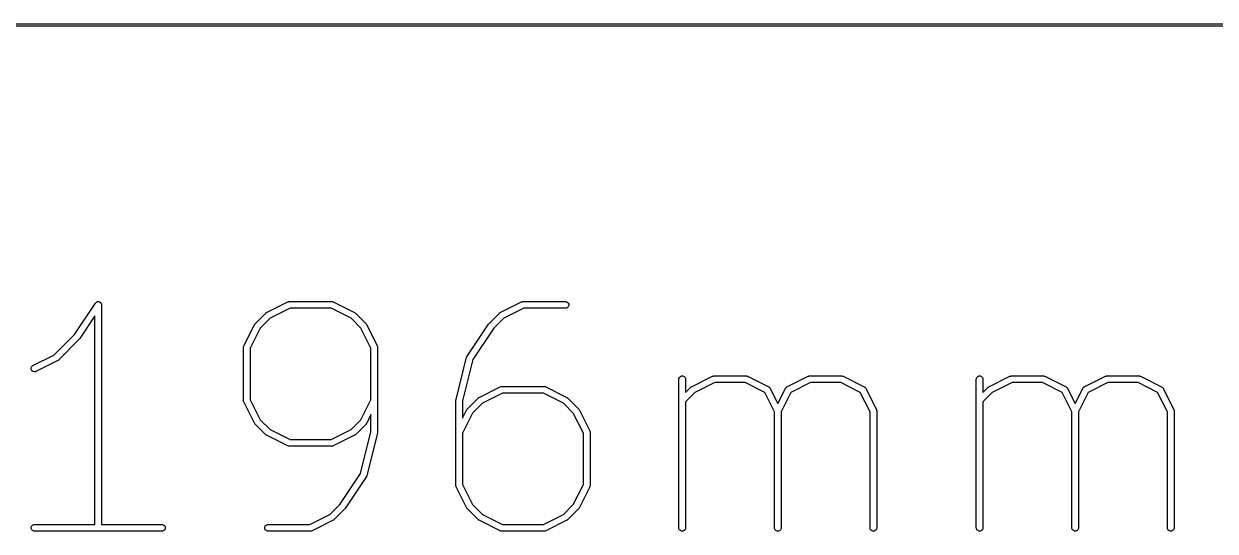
# Model space of a CAD drawing. Extents: x 20 to 216, y -192 to -20.
# Drawn here: x 61.06 to 87.77, y -176.36 to -164.97 of the extents above; entities that cross this region are included whole.
import ezdxf

# ---------------------------------------------------------------- set-up
doc = ezdxf.new("R2010")
doc.units = 0
doc.layers.add('BLACK', color=7, linetype='CONTINUOUS')

msp = doc.modelspace()

# ---------------------------------------------------------------- linework, layer by layer
at = {"layer": 'BLACK', "linetype": 'CONTINUOUS'}
for p, q in [((216, -165.025), (20, -165.025)), ((20.025, -164.975), (215.975, -164.975)), ((62.692378, -171.215682), (62.698484, -171.211594)), ((62.698484, -171.211594), (62.705764, -171.210137)), ((62.705764, -171.210137), (62.712625, -171.207296)), ((62.712625, -171.207296), (62.719973, -171.207296)), ((62.719973, -171.207296), (62.727178, -171.205855)), ((62.727178, -171.205855), (62.734462, -171.207296)), ((62.734462, -171.207296), (62.741889, -171.207296)), ((62.741889, -171.207296), (62.748677, -171.210108)), ((62.748677, -171.210108), (62.755886, -171.211534)), ((62.755886, -171.211534), (62.762064, -171.215653)), ((66.50324, -171.451868), (66.97943, -171.213773)), ((66.97943, -171.213773), (66.993162, -171.208518)), ((66.993162, -171.208518), (66.995849, -171.208327)), ((66.995849, -171.208327), (66.998339, -171.207296)), ((66.998339, -171.207296), (67.012971, -171.205855)), ((67.012971, -171.205855), (67.965352, -171.205855)), ((67.965352, -171.205855), (67.979984, -171.207296)), ((67.979984, -171.207296), (67.982473, -171.208327)), ((67.982473, -171.208327), (67.985161, -171.208518)), ((67.985161, -171.208518), (67.998893, -171.213773)), ((67.998893, -171.213773), (68.475084, -171.451868)), ((71.741335, -171.451868), (72.217526, -171.213773)), ((72.217526, -171.213773), (72.231257, -171.208518)), ((72.231257, -171.208518), (72.233946, -171.208326)), ((72.233946, -171.208326), (72.236435, -171.207296)), ((72.236435, -171.207296), (72.251067, -171.205855)), ((72.251067, -171.205855), (73.203448, -171.205855)), ((73.203448, -171.205855), (73.21808, -171.207296)), ((73.21808, -171.207296), (73.245116, -171.218495)), ((62.19278, -171.947359), (62.664853, -171.239253)), ((62.664853, -171.239253), (62.664886, -171.239211)), ((62.664886, -171.239211), (62.664897, -171.239187)), ((62.664897, -171.239187), (62.664952, -171.239131)), ((62.664952, -171.239131), (62.674168, -171.227877)), ((62.674168, -171.227877), (62.68034, -171.223743)), ((62.68034, -171.223743), (62.685589, -171.218495)), ((62.685589, -171.218495), (62.692378, -171.215682)), ((62.762064, -171.215653), (62.768925, -171.218495)), ((62.768925, -171.218495), (62.77412, -171.22369)), ((62.77412, -171.22369), (62.780235, -171.227767)), ((62.780235, -171.227767), (62.784366, -171.233936)), ((62.784366, -171.233936), (62.789617, -171.239187)), ((62.789617, -171.239187), (62.792429, -171.245976)), ((62.792429, -171.245976), (62.796518, -171.252082)), ((62.796518, -171.252082), (62.797974, -171.259362)), ((62.797974, -171.259362), (62.800816, -171.266223)), ((62.800816, -171.266223), (62.802241, -171.280701)), ((62.802241, -171.280701), (62.802257, -171.280777)), ((62.802257, -171.280777), (62.802251, -171.280802)), ((62.802251, -171.280802), (62.802257, -171.280855)), ((62.802257, -171.280855), (62.802257, -176.205855)), ((66.245653, -171.704012), (66.483748, -171.465917)), ((66.483748, -171.465917), (66.489497, -171.461198)), ((66.489497, -171.461198), (66.490797, -171.4597)), ((66.490797, -171.4597), (66.493056, -171.458278)), ((66.493056, -171.458278), (66.495113, -171.45659)), ((66.495113, -171.45659), (66.49694, -171.455832)), ((66.49694, -171.455832), (66.50324, -171.451868)), ((67.030676, -171.355855), (66.581208, -171.580589)), ((67.947647, -171.355855), (67.030676, -171.355855)), ((68.397116, -171.580589), (67.947647, -171.355855)), ((68.475084, -171.451868), (68.481381, -171.455832)), ((68.481381, -171.455832), (68.483211, -171.45659)), ((68.483211, -171.45659), (68.48527, -171.45828)), ((68.48527, -171.45828), (68.487526, -171.4597)), ((68.487526, -171.4597), (68.488823, -171.461196)), ((68.488823, -171.461196), (68.494576, -171.465917)), ((68.494576, -171.465917), (68.732671, -171.704012)), ((71.483748, -171.704012), (71.721843, -171.465917)), ((71.721843, -171.465917), (71.727592, -171.461198)), ((71.727592, -171.461198), (71.728892, -171.4597)), ((71.728892, -171.4597), (71.731151, -171.458278)), ((71.731151, -171.458278), (71.733208, -171.45659)), ((71.733208, -171.45659), (71.735035, -171.455832)), ((71.735035, -171.455832), (71.741335, -171.451868)), ((72.268772, -171.355855), (71.819302, -171.580589)), ((73.203448, -171.355855), (72.268772, -171.355855)), ((73.21808, -171.354414), (73.203448, -171.355855)), ((73.245116, -171.343215), (73.21808, -171.354414)), ((73.245116, -171.218495), (73.265808, -171.239187)), ((73.265808, -171.322523), (73.245116, -171.343215)), ((73.265808, -171.239187), (73.277007, -171.266223)), ((73.277007, -171.295487), (73.265808, -171.322523)), ((73.277007, -171.266223), (73.277007, -171.295487)), ((62.652257, -171.528563), (62.31347, -172.036743)), ((62.652257, -176.205855), (62.652257, -171.528563)), ((65.993508, -172.199695), (66.231604, -171.723504)), ((66.231604, -171.723504), (66.235567, -171.717207)), ((66.235567, -171.717207), (66.236326, -171.715377)), ((66.236326, -171.715377), (66.238017, -171.713315)), ((66.238017, -171.713315), (66.239437, -171.711061)), ((66.239437, -171.711061), (66.240932, -171.709764)), ((66.240932, -171.709764), (66.245653, -171.704012)), ((66.581208, -171.580589), (66.360324, -171.801472)), ((68.617998, -171.801471), (68.397116, -171.580589)), ((68.732671, -171.704012), (68.737389, -171.709761)), ((68.737389, -171.709761), (68.738888, -171.711061)), ((68.738888, -171.711061), (68.740309, -171.71332)), ((68.740309, -171.71332), (68.741998, -171.715377)), ((68.741998, -171.715377), (68.742755, -171.717204)), ((68.742755, -171.717204), (68.74672, -171.723504)), ((68.74672, -171.723504), (68.984815, -172.199695)), ((70.998187, -172.429729), (71.474377, -171.715442)), ((71.474377, -171.715442), (71.474411, -171.715399)), ((71.474411, -171.715399), (71.474421, -171.715377)), ((71.474421, -171.715377), (71.478909, -171.709908)), ((71.478909, -171.709908), (71.483693, -171.704067)), ((71.483693, -171.704067), (71.483714, -171.704052)), ((71.483714, -171.704052), (71.483748, -171.704012)), ((71.819302, -171.580589), (71.595065, -171.804826)), ((61.730448, -172.409691), (62.19278, -171.947359)), ((66.360324, -171.801472), (66.13559, -172.250941)), ((68.842733, -172.25094), (68.617998, -171.801471)), ((71.595065, -171.804826), (71.130201, -172.502123)), ((62.304099, -172.048173), (61.827909, -172.524364)), ((62.304132, -172.048132), (62.304099, -172.048173)), ((62.304154, -172.048118), (62.304132, -172.048132)), ((62.308937, -172.042276), (62.304154, -172.048118)), ((62.313426, -172.036808), (62.308937, -172.042276)), ((62.313435, -172.036785), (62.313426, -172.036808)), ((62.31347, -172.036743), (62.313435, -172.036785)), ((65.98559, -172.233236), (65.987031, -172.218604)), ((65.98559, -173.423712), (65.98559, -172.233236)), ((65.987031, -172.218604), (65.988062, -172.216114)), ((65.988062, -172.216114), (65.988253, -172.213427)), ((65.988253, -172.213427), (65.993508, -172.199695)), ((66.13559, -172.250941), (66.13559, -173.406006)), ((68.842733, -173.406007), (68.842733, -172.25094)), ((68.984815, -172.199695), (68.99007, -172.213426)), ((68.99007, -172.213426), (68.990261, -172.216115)), ((68.990261, -172.216115), (68.991292, -172.218604)), ((68.991292, -172.218604), (68.992733, -172.233236)), ((68.992733, -172.233236), (68.992733, -174.137998)), ((61.265144, -172.642344), (61.730448, -172.409691)), ((61.808417, -172.538413), (61.332226, -172.776508)), ((61.814714, -172.534448), (61.808417, -172.538413)), ((61.816544, -172.533691), (61.814714, -172.534448)), ((61.818603, -172.532), (61.816544, -172.533691)), ((61.820859, -172.530581), (61.818603, -172.532)), ((61.822156, -172.529084), (61.820859, -172.530581)), ((61.827909, -172.524364), (61.822156, -172.529084)), ((70.749734, -173.405522), (70.98783, -172.453141)), ((71.130201, -172.502123), (70.897495, -173.432946)), ((70.98783, -172.453141), (70.99091, -172.444518)), ((70.99091, -172.444518), (70.99127, -172.442702)), ((70.99127, -172.442702), (70.992148, -172.441054)), ((70.992148, -172.441054), (70.992777, -172.439295)), ((70.992777, -172.439295), (70.99388, -172.437805)), ((70.99388, -172.437805), (70.998187, -172.429729)), ((61.224274, -172.700045), (61.233528, -172.672284)), ((61.226348, -172.729235), (61.224274, -172.700045)), ((61.239435, -172.75541), (61.226348, -172.729235)), ((61.233528, -172.672284), (61.252701, -172.650176)), ((61.261543, -172.774583), (61.239435, -172.75541)), ((61.252701, -172.650176), (61.265144, -172.642344)), ((61.289304, -172.783837), (61.261543, -172.774583)), ((61.318494, -172.781763), (61.289304, -172.783837)), ((61.332226, -172.776508), (61.318494, -172.781763)), ((75.747496, -172.947521), (75.748937, -172.932889)), ((75.747496, -176.280855), (75.747496, -172.947521)), ((75.748937, -172.932889), (75.760136, -172.905853)), ((75.760136, -172.905853), (75.780828, -172.885161)), ((75.780828, -172.885161), (75.807864, -172.873962)), ((75.807864, -172.873962), (75.837128, -172.873962)), ((75.837128, -172.873962), (75.864164, -172.885161)), ((75.864164, -172.885161), (75.884856, -172.905853)), ((75.884856, -172.905853), (75.896055, -172.932889)), ((75.896055, -172.932889), (75.897496, -172.947521)), ((75.897496, -172.947521), (75.897496, -173.242646)), ((76.02705, -173.118535), (76.50324, -172.880439)), ((76.554486, -173.022521), (76.105018, -173.247255)), ((76.50324, -172.880439), (76.516972, -172.875184)), ((76.516972, -172.875184), (76.519659, -172.874993)), ((76.519659, -172.874993), (76.522149, -172.873962)), ((76.522149, -172.873962), (76.536781, -172.872521)), ((76.536781, -172.872521), (77.251067, -172.872521)), ((77.233362, -173.022521), (76.554486, -173.022521)), ((77.671356, -173.241518), (77.233362, -173.022521)), ((77.251067, -172.872521), (77.265699, -172.873962)), ((77.265699, -172.873962), (77.268188, -172.874993)), ((77.268188, -172.874993), (77.270876, -172.875184)), ((77.270876, -172.875184), (77.284608, -172.880439)), ((77.284608, -172.880439), (77.760799, -173.118535)), ((78.169907, -173.118535), (78.646098, -172.880439)), ((78.697344, -173.022521), (78.259349, -173.241518)), ((78.646098, -172.880439), (78.65983, -172.875184)), ((78.65983, -172.875184), (78.662517, -172.874993)), ((78.662517, -172.874993), (78.665007, -172.873962)), ((78.665007, -172.873962), (78.679639, -172.872521)), ((78.679639, -172.872521), (79.393924, -172.872521)), ((79.376219, -173.022521), (78.697344, -173.022521)), ((79.814213, -173.241518), (79.376219, -173.022521)), ((79.393924, -172.872521), (79.408556, -172.873962)), ((79.408556, -172.873962), (79.411045, -172.874993)), ((79.411045, -172.874993), (79.413733, -172.875184)), ((79.413733, -172.875184), (79.427465, -172.880439)), ((79.427465, -172.880439), (79.903656, -173.118535)), ((82.414163, -172.947521), (82.415604, -172.932889)), ((82.414163, -176.280855), (82.414163, -172.947521)), ((82.415604, -172.932889), (82.426803, -172.905853)), ((82.426803, -172.905853), (82.447495, -172.885161)), ((82.447495, -172.885161), (82.474531, -172.873962)), ((82.474531, -172.873962), (82.503795, -172.873962)), ((82.503795, -172.873962), (82.530831, -172.885161)), ((82.530831, -172.885161), (82.551523, -172.905853)), ((82.551523, -172.905853), (82.562722, -172.932889)), ((82.562722, -172.932889), (82.564163, -172.947521)), ((82.564163, -172.947521), (82.564163, -173.242646)), ((82.693717, -173.118535), (83.169907, -172.880439)), ((83.221153, -173.022521), (82.771685, -173.247255)), ((83.169907, -172.880439), (83.183639, -172.875184)), ((83.183639, -172.875184), (83.186326, -172.874993)), ((83.186326, -172.874993), (83.188816, -172.873962)), ((83.188816, -172.873962), (83.203448, -172.872521)), ((83.203448, -172.872521), (83.917734, -172.872521)), ((83.900029, -173.022521), (83.221153, -173.022521)), ((84.338023, -173.241518), (83.900029, -173.022521)), ((83.917734, -172.872521), (83.932366, -172.873962)), ((83.932366, -172.873962), (83.934855, -172.874993)), ((83.934855, -172.874993), (83.937543, -172.875184)), ((83.937543, -172.875184), (83.951275, -172.880439)), ((83.951275, -172.880439), (84.427466, -173.118535)), ((84.836574, -173.118535), (85.312765, -172.880439)), ((85.364011, -173.022521), (84.926016, -173.241518)), ((85.312765, -172.880439), (85.326497, -172.875184)), ((85.326497, -172.875184), (85.329184, -172.874993)), ((85.329184, -172.874993), (85.331674, -172.873962)), ((85.331674, -172.873962), (85.346306, -172.872521)), ((85.346306, -172.872521), (86.060591, -172.872521)), ((86.042886, -173.022521), (85.364011, -173.022521)), ((86.48088, -173.241518), (86.042886, -173.022521)), ((86.060591, -172.872521), (86.075223, -172.873962)), ((86.075223, -172.873962), (86.077712, -172.874993)), ((86.077712, -172.874993), (86.0804, -172.875184)), ((86.0804, -172.875184), (86.094132, -172.880439)), ((86.094132, -172.880439), (86.570323, -173.118535)), ((71.265145, -173.35663), (71.741335, -173.118535)), ((71.792581, -173.260617), (71.343113, -173.485351)), ((71.741335, -173.118535), (71.755067, -173.11328)), ((71.755067, -173.11328), (71.757754, -173.113089)), ((71.757754, -173.113089), (71.760244, -173.112058)), ((71.760244, -173.112058), (71.774876, -173.110617)), ((71.774876, -173.110617), (72.727257, -173.110617)), ((72.709552, -173.260617), (71.792581, -173.260617)), ((73.159021, -173.485351), (72.709552, -173.260617)), ((72.727257, -173.110617), (72.741889, -173.112058)), ((72.741889, -173.112058), (72.744378, -173.113089)), ((72.744378, -173.113089), (72.747066, -173.11328)), ((72.747066, -173.11328), (72.760798, -173.118535)), ((72.760798, -173.118535), (73.236989, -173.35663)), ((75.897496, -173.242646), (76.007558, -173.132584)), ((76.105018, -173.247255), (75.897496, -173.454778)), ((76.007558, -173.132584), (76.01331, -173.127863)), ((76.01331, -173.127863), (76.014607, -173.126368)), ((76.014607, -173.126368), (76.016861, -173.124948)), ((76.016861, -173.124948), (76.018923, -173.123257)), ((76.018923, -173.123257), (76.020753, -173.122498)), ((76.020753, -173.122498), (76.02705, -173.118535)), ((77.890353, -173.679512), (77.671356, -173.241518)), ((77.760799, -173.118535), (77.763245, -173.120075)), ((77.763245, -173.120075), (77.7644, -173.12046)), ((77.7644, -173.12046), (77.765838, -173.121707)), ((77.765838, -173.121707), (77.773242, -173.126368)), ((77.773242, -173.126368), (77.779401, -173.133469)), ((77.779401, -173.133469), (77.786508, -173.139633)), ((77.786508, -173.139633), (77.791169, -173.147038)), ((77.791169, -173.147038), (77.792415, -173.148475)), ((77.792415, -173.148475), (77.792799, -173.149628)), ((77.792799, -173.149628), (77.79434, -173.152076)), ((77.79434, -173.152076), (77.965353, -173.494102)), ((77.965353, -173.494102), (78.136366, -173.152076)), ((78.259349, -173.241518), (78.040353, -173.679512)), ((78.136366, -173.152076), (78.137906, -173.149629)), ((78.137906, -173.149629), (78.138291, -173.148475)), ((78.138291, -173.148475), (78.139538, -173.147036)), ((78.139538, -173.147036), (78.144199, -173.139633)), ((78.144199, -173.139633), (78.151301, -173.133472)), ((78.151301, -173.133472), (78.157464, -173.126367)), ((78.157464, -173.126367), (78.164865, -173.121707)), ((78.164865, -173.121707), (78.166306, -173.120459)), ((78.166306, -173.120459), (78.167462, -173.120073)), ((78.167462, -173.120073), (78.169907, -173.118535)), ((80.03321, -173.679512), (79.814213, -173.241518)), ((79.903656, -173.118535), (79.906102, -173.120075)), ((79.906102, -173.120075), (79.907257, -173.12046)), ((79.907257, -173.12046), (79.908695, -173.121707)), ((79.908695, -173.121707), (79.916099, -173.126368)), ((79.916099, -173.126368), (79.922258, -173.133469)), ((79.922258, -173.133469), (79.929365, -173.139633)), ((79.929365, -173.139633), (79.934026, -173.147038)), ((79.934026, -173.147038), (79.935272, -173.148475)), ((79.935272, -173.148475), (79.935656, -173.149628)), ((79.935656, -173.149628), (79.937197, -173.152076)), ((79.937197, -173.152076), (80.175292, -173.628266)), ((82.564163, -173.242646), (82.674225, -173.132584)), ((82.771685, -173.247255), (82.564163, -173.454778)), ((82.674225, -173.132584), (82.679977, -173.127863)), ((82.679977, -173.127863), (82.681274, -173.126368)), ((82.681274, -173.126368), (82.683528, -173.124948)), ((82.683528, -173.124948), (82.68559, -173.123257)), ((82.68559, -173.123257), (82.68742, -173.122498)), ((82.68742, -173.122498), (82.693717, -173.118535)), ((84.55702, -173.679512), (84.338023, -173.241518)), ((84.427466, -173.118535), (84.429912, -173.120075)), ((84.429912, -173.120075), (84.431067, -173.12046)), ((84.431067, -173.12046), (84.432505, -173.121707)), ((84.432505, -173.121707), (84.439909, -173.126368)), ((84.439909, -173.126368), (84.446068, -173.133469)), ((84.446068, -173.133469), (84.453175, -173.139633)), ((84.453175, -173.139633), (84.457836, -173.147038)), ((84.457836, -173.147038), (84.459082, -173.148475)), ((84.459082, -173.148475), (84.459466, -173.149628)), ((84.459466, -173.149628), (84.461007, -173.152076)), ((84.461007, -173.152076), (84.63202, -173.494102)), ((84.63202, -173.494102), (84.803033, -173.152076)), ((84.926016, -173.241518), (84.70702, -173.679512)), ((84.803033, -173.152076), (84.804573, -173.149629)), ((84.804573, -173.149629), (84.804958, -173.148475)), ((84.804958, -173.148475), (84.806205, -173.147036)), ((84.806205, -173.147036), (84.810866, -173.139633)), ((84.810866, -173.139633), (84.817968, -173.133472)), ((84.817968, -173.133472), (84.824131, -173.126367)), ((84.824131, -173.126367), (84.831532, -173.121707)), ((84.831532, -173.121707), (84.832973, -173.120459)), ((84.832973, -173.120459), (84.834129, -173.120073)), ((84.834129, -173.120073), (84.836574, -173.118535)), ((86.699877, -173.679512), (86.48088, -173.241518)), ((86.570323, -173.118535), (86.572769, -173.120075)), ((86.572769, -173.120075), (86.573924, -173.12046)), ((86.573924, -173.12046), (86.575362, -173.121707)), ((86.575362, -173.121707), (86.582766, -173.126368)), ((86.582766, -173.126368), (86.588925, -173.133469)), ((86.588925, -173.133469), (86.596032, -173.139633)), ((86.596032, -173.139633), (86.600693, -173.147038)), ((86.600693, -173.147038), (86.601939, -173.148475)), ((86.601939, -173.148475), (86.602323, -173.149628)), ((86.602323, -173.149628), (86.603864, -173.152076)), ((86.603864, -173.152076), (86.841959, -173.628266)), ((65.987031, -173.438344), (65.98559, -173.423712)), ((65.988062, -173.440833), (65.987031, -173.438344)), ((65.988253, -173.443521), (65.988062, -173.440833)), ((65.993508, -173.457253), (65.988253, -173.443521)), ((66.231604, -173.933443), (65.993508, -173.457253)), ((66.13559, -173.406006), (66.360324, -173.855475)), ((68.617998, -173.855475), (68.842733, -173.406007)), ((70.747495, -173.423712), (70.747746, -173.421158)), ((70.747495, -175.328474), (70.747495, -173.423712)), ((70.747584, -173.420066), (70.748393, -173.414592)), ((70.747746, -173.421158), (70.747584, -173.420066)), ((70.748393, -173.414592), (70.748936, -173.40908)), ((70.748936, -173.40908), (70.749358, -173.408058)), ((70.749358, -173.408058), (70.749734, -173.405522)), ((70.897495, -173.432946), (70.897495, -173.820293)), ((70.998231, -173.620139), (70.999922, -173.618077)), ((70.999922, -173.618077), (71.001342, -173.615823)), ((71.001342, -173.615823), (71.002837, -173.614526)), ((71.002837, -173.614526), (71.007558, -173.608774)), ((71.007558, -173.608774), (71.245653, -173.370679)), ((71.343113, -173.485351), (71.122229, -173.706234)), ((71.245653, -173.370679), (71.251402, -173.36596)), ((71.251402, -173.36596), (71.252702, -173.364462)), ((71.252702, -173.364462), (71.254961, -173.36304)), ((71.254961, -173.36304), (71.257018, -173.361352)), ((71.257018, -173.361352), (71.258845, -173.360594)), ((71.258845, -173.360594), (71.265145, -173.35663)), ((73.379903, -173.706233), (73.159021, -173.485351)), ((73.236989, -173.35663), (73.243286, -173.360594)), ((73.243286, -173.360594), (73.245116, -173.361352)), ((73.245116, -173.361352), (73.247175, -173.363042)), ((73.247175, -173.363042), (73.249431, -173.364462)), ((73.249431, -173.364462), (73.250728, -173.365958)), ((73.250728, -173.365958), (73.256481, -173.370679)), ((73.256481, -173.370679), (73.494576, -173.608774)), ((73.494576, -173.608774), (73.499294, -173.614523)), ((73.499294, -173.614523), (73.500793, -173.615823)), ((73.500793, -173.615823), (73.502214, -173.618082)), ((73.502214, -173.618082), (73.503903, -173.620139)), ((75.897496, -173.454778), (75.897496, -176.280855)), ((82.564163, -173.454778), (82.564163, -176.280855)), ((66.360324, -173.855475), (66.581208, -174.076359)), ((68.397115, -174.076359), (68.617998, -173.855475)), ((68.842733, -173.741417), (68.74672, -173.933443)), ((68.842733, -174.128764), (68.842733, -173.741417)), ((70.897495, -173.820293), (70.993509, -173.628266)), ((71.122229, -173.706234), (70.897495, -174.155703)), ((70.993509, -173.628266), (70.997472, -173.621969)), ((70.997472, -173.621969), (70.998231, -173.620139)), ((73.604638, -174.155702), (73.379903, -173.706233)), ((73.503903, -173.620139), (73.50466, -173.621966)), ((73.50466, -173.621966), (73.508625, -173.628266)), ((73.508625, -173.628266), (73.74672, -174.104457)), ((77.890353, -176.280855), (77.890353, -173.679512)), ((78.040353, -173.679512), (78.040353, -176.280855)), ((80.03321, -176.280855), (80.03321, -173.679512)), ((80.175292, -173.628266), (80.180547, -173.641998)), ((80.180547, -173.641998), (80.180737, -173.644685)), ((80.180737, -173.644685), (80.181769, -173.647175)), ((80.181769, -173.647175), (80.18321, -173.661807)), ((80.18321, -173.661807), (80.18321, -176.280855)), ((84.55702, -176.280855), (84.55702, -173.679512)), ((84.70702, -173.679512), (84.70702, -176.280855)), ((86.699877, -176.280855), (86.699877, -173.679512)), ((86.841959, -173.628266), (86.847214, -173.641998)), ((86.847214, -173.641998), (86.847404, -173.644685)), ((86.847404, -173.644685), (86.848436, -173.647175)), ((86.848436, -173.647175), (86.849877, -173.661807)), ((86.849877, -173.661807), (86.849877, -176.280855)), ((66.235565, -173.939735), (66.231604, -173.933443)), ((66.236325, -173.94157), (66.235565, -173.939735)), ((66.23802, -173.943635), (66.236325, -173.94157)), ((66.239437, -173.945886), (66.23802, -173.943635)), ((66.24093, -173.947181), (66.239437, -173.945886)), ((66.245653, -173.952935), (66.24093, -173.947181)), ((66.483748, -174.191031), (66.245653, -173.952935)), ((66.581208, -174.076359), (67.030676, -174.301093)), ((67.947647, -174.301093), (68.397115, -174.076359)), ((68.732671, -173.952935), (68.494576, -174.191031)), ((68.610027, -175.059585), (68.842733, -174.128764)), ((68.737389, -173.947185), (68.732671, -173.952935)), ((68.738888, -173.945886), (68.737389, -173.947185)), ((68.740309, -173.943627), (68.738888, -173.945886)), ((68.741999, -173.941569), (68.740309, -173.943627)), ((68.742756, -173.939739), (68.741999, -173.941569)), ((68.74672, -173.933443), (68.742756, -173.939739)), ((68.991292, -174.15263), (68.990869, -174.15365)), ((68.991833, -174.147127), (68.991292, -174.15263)), ((68.992645, -174.141643), (68.991833, -174.147127)), ((68.992733, -174.137998), (68.992481, -174.140547)), ((68.992481, -174.140547), (68.992645, -174.141643)), ((73.74672, -174.104457), (73.751975, -174.118188)), ((73.751975, -174.118188), (73.752166, -174.120877)), ((73.752166, -174.120877), (73.753197, -174.123366)), ((73.753197, -174.123366), (73.754638, -174.137998)), ((73.754638, -174.137998), (73.754638, -175.328474)), ((66.489497, -174.195749), (66.483748, -174.191031)), ((66.490797, -174.197248), (66.489497, -174.195749)), ((66.493056, -174.198669), (66.490797, -174.197248)), ((66.495113, -174.200358), (66.493056, -174.198669)), ((66.49694, -174.201115), (66.495113, -174.200358)), ((66.50324, -174.20508), (66.49694, -174.201115)), ((66.97943, -174.443175), (66.50324, -174.20508)), ((67.030676, -174.301093), (67.947647, -174.301093)), ((68.475084, -174.20508), (67.998893, -174.443175)), ((68.481381, -174.201115), (68.475084, -174.20508)), ((68.483211, -174.200358), (68.481381, -174.201115)), ((68.48527, -174.198667), (68.483211, -174.200358)), ((68.487526, -174.197248), (68.48527, -174.198667)), ((68.488823, -174.195751), (68.487526, -174.197248)), ((68.494576, -174.191031), (68.488823, -174.195751)), ((68.990494, -174.156188), (68.752399, -175.108569)), ((68.990869, -174.15365), (68.990494, -174.156188)), ((70.897495, -174.155703), (70.897495, -175.310768)), ((73.604638, -175.310769), (73.604638, -174.155702)), ((66.993162, -174.44843), (66.97943, -174.443175)), ((66.995849, -174.44862), (66.993162, -174.44843)), ((66.998339, -174.449652), (66.995849, -174.44862)), ((67.012971, -174.451093), (66.998339, -174.449652)), ((67.965352, -174.451093), (67.012971, -174.451093)), ((67.979984, -174.449652), (67.965352, -174.451093)), ((67.982473, -174.44862), (67.979984, -174.449652)), ((67.985161, -174.44843), (67.982473, -174.44862)), ((67.998893, -174.443175), (67.985161, -174.44843)), ((68.145162, -175.756884), (68.610027, -175.059585)), ((68.742042, -175.131981), (68.265852, -175.846267)), ((68.746346, -175.123906), (68.742042, -175.131981)), ((68.747452, -175.122415), (68.746346, -175.123906)), ((68.748081, -175.120652), (68.747452, -175.122415)), ((68.748959, -175.119007), (68.748081, -175.120652)), ((68.749317, -175.117192), (68.748959, -175.119007)), ((68.752399, -175.108569), (68.749317, -175.117192)), ((70.748936, -175.343106), (70.747495, -175.328474)), ((70.749967, -175.345595), (70.748936, -175.343106)), ((70.750158, -175.348283), (70.749967, -175.345595)), ((70.755413, -175.362015), (70.750158, -175.348283)), ((70.993509, -175.838205), (70.755413, -175.362015)), ((70.897495, -175.310768), (71.122229, -175.760237)), ((73.379903, -175.760237), (73.604638, -175.310769)), ((73.74672, -175.362015), (73.508625, -175.838205)), ((73.751975, -175.348283), (73.74672, -175.362015)), ((73.752165, -175.345595), (73.751975, -175.348283)), ((73.753197, -175.343106), (73.752165, -175.345595)), ((73.754638, -175.328474), (73.753197, -175.343106)), ((67.471457, -176.205855), (67.920925, -175.981121)), ((67.920925, -175.981121), (68.145162, -175.756884)), ((68.256481, -175.857697), (68.018385, -176.095793)), ((68.256514, -175.857656), (68.256481, -175.857697)), ((68.256536, -175.857642), (68.256514, -175.857656)), ((68.261275, -175.851855), (68.256536, -175.857642)), ((68.265809, -175.846331), (68.261275, -175.851855)), ((68.265818, -175.846307), (68.265809, -175.846331)), ((68.265852, -175.846267), (68.265818, -175.846307)), ((70.99747, -175.844497), (70.993509, -175.838205)), ((70.99823, -175.846332), (70.99747, -175.844497)), ((70.999925, -175.848397), (70.99823, -175.846332)), ((71.001342, -175.850648), (70.999925, -175.848397)), ((71.002835, -175.851943), (71.001342, -175.850648)), ((71.007558, -175.857697), (71.002835, -175.851943)), ((71.245653, -176.095793), (71.007558, -175.857697)), ((71.122229, -175.760237), (71.343113, -175.981121)), ((71.343113, -175.981121), (71.792581, -176.205855)), ((72.709552, -176.205855), (73.15902, -175.981121)), ((73.15902, -175.981121), (73.379903, -175.760237)), ((73.494576, -175.857697), (73.256481, -176.095793)), ((73.499294, -175.851947), (73.494576, -175.857697)), ((73.500793, -175.850648), (73.499294, -175.851947)), ((73.502214, -175.848389), (73.500793, -175.850648)), ((73.503904, -175.846331), (73.502214, -175.848389)), ((73.504661, -175.844501), (73.503904, -175.846331)), ((73.508625, -175.838205), (73.504661, -175.844501)), ((61.225126, -176.266223), (61.236325, -176.239187)), ((61.225126, -176.295487), (61.225126, -176.266223)), ((61.236325, -176.239187), (61.257017, -176.218495)), ((61.257017, -176.218495), (61.284053, -176.207296)), ((61.284053, -176.207296), (61.298685, -176.205855)), ((61.298685, -176.205855), (62.652257, -176.205855)), ((62.802257, -176.205855), (64.155828, -176.205855)), ((64.155828, -176.205855), (64.17046, -176.207296)), ((64.17046, -176.207296), (64.197496, -176.218495)), ((64.197496, -176.218495), (64.218188, -176.239187)), ((64.218188, -176.239187), (64.229387, -176.266223)), ((64.229387, -176.266223), (64.229387, -176.295487)), ((66.463222, -176.266223), (66.474421, -176.239187)), ((66.463222, -176.295487), (66.463222, -176.266223)), ((66.474421, -176.239187), (66.495113, -176.218495)), ((66.495113, -176.218495), (66.522149, -176.207296)), ((66.522149, -176.207296), (66.536781, -176.205855)), ((66.536781, -176.205855), (67.471457, -176.205855)), ((67.998893, -176.109842), (67.522703, -176.347937)), ((68.005189, -176.105878), (67.998893, -176.109842)), ((68.00702, -176.10512), (68.005189, -176.105878)), ((68.009081, -176.103428), (68.00702, -176.10512)), ((68.011336, -176.102009), (68.009081, -176.103428)), ((68.012633, -176.100513), (68.011336, -176.102009)), ((68.018385, -176.095793), (68.012633, -176.100513)), ((71.251402, -176.100511), (71.245653, -176.095793)), ((71.252702, -176.10201), (71.251402, -176.100511)), ((71.254961, -176.103431), (71.252702, -176.10201)), ((71.257018, -176.10512), (71.254961, -176.103431)), ((71.258845, -176.105877), (71.257018, -176.10512)), ((71.265145, -176.109842), (71.258845, -176.105877)), ((71.741335, -176.347937), (71.265145, -176.109842)), ((71.792581, -176.205855), (72.709552, -176.205855)), ((73.236989, -176.109842), (72.760798, -176.347937)), ((73.243286, -176.105877), (73.236989, -176.109842)), ((73.245116, -176.10512), (73.243286, -176.105877)), ((73.247175, -176.103429), (73.245116, -176.10512)), ((73.249431, -176.10201), (73.247175, -176.103429)), ((73.250728, -176.100513), (73.249431, -176.10201)), ((73.256481, -176.095793), (73.250728, -176.100513)), ((75.748937, -176.295487), (75.747496, -176.280855)), ((75.897496, -176.280855), (75.896055, -176.295487)), ((77.891794, -176.295487), (77.890353, -176.280855)), ((78.040353, -176.280855), (78.038912, -176.295487)), ((80.034651, -176.295487), (80.03321, -176.280855)), ((80.18321, -176.280855), (80.181769, -176.295487)), ((82.415604, -176.295487), (82.414163, -176.280855)), ((82.564163, -176.280855), (82.562722, -176.295487)), ((84.558461, -176.295487), (84.55702, -176.280855)), ((84.70702, -176.280855), (84.705579, -176.295487)), ((86.701318, -176.295487), (86.699877, -176.280855)), ((86.849877, -176.280855), (86.848436, -176.295487)), ((61.236325, -176.322523), (61.225126, -176.295487)), ((61.257017, -176.343215), (61.236325, -176.322523)), ((61.284053, -176.354414), (61.257017, -176.343215)), ((61.298685, -176.355855), (61.284053, -176.354414)), ((64.155828, -176.355855), (61.298685, -176.355855)), ((64.17046, -176.354414), (64.155828, -176.355855)), ((64.197496, -176.343215), (64.17046, -176.354414)), ((64.218188, -176.322523), (64.197496, -176.343215)), ((64.229387, -176.295487), (64.218188, -176.322523)), ((66.474421, -176.322523), (66.463222, -176.295487)), ((66.495113, -176.343215), (66.474421, -176.322523)), ((66.522149, -176.354414), (66.495113, -176.343215)), ((66.536781, -176.355855), (66.522149, -176.354414)), ((67.489162, -176.355855), (66.536781, -176.355855)), ((67.503794, -176.354414), (67.489162, -176.355855)), ((67.506283, -176.353382), (67.503794, -176.354414)), ((67.508971, -176.353192), (67.506283, -176.353382)), ((67.522703, -176.347937), (67.508971, -176.353192)), ((71.755067, -176.353192), (71.741335, -176.347937)), ((71.757754, -176.353382), (71.755067, -176.353192)), ((71.760244, -176.354414), (71.757754, -176.353382)), ((71.774876, -176.355855), (71.760244, -176.354414)), ((72.727257, -176.355855), (71.774876, -176.355855)), ((72.741889, -176.354414), (72.727257, -176.355855)), ((72.744378, -176.353382), (72.741889, -176.354414)), ((72.747066, -176.353192), (72.744378, -176.353382)), ((72.760798, -176.347937), (72.747066, -176.353192)), ((75.760136, -176.322523), (75.748937, -176.295487)), ((75.780828, -176.343215), (75.760136, -176.322523)), ((75.807864, -176.354414), (75.780828, -176.343215)), ((75.837128, -176.354414), (75.807864, -176.354414)), ((75.864164, -176.343215), (75.837128, -176.354414)), ((75.884856, -176.322523), (75.864164, -176.343215)), ((75.896055, -176.295487), (75.884856, -176.322523)), ((77.902993, -176.322523), (77.891794, -176.295487)), ((77.923685, -176.343215), (77.902993, -176.322523)), ((77.950721, -176.354414), (77.923685, -176.343215)), ((77.979985, -176.354414), (77.950721, -176.354414)), ((78.007021, -176.343215), (77.979985, -176.354414)), ((78.027713, -176.322523), (78.007021, -176.343215)), ((78.038912, -176.295487), (78.027713, -176.322523)), ((80.04585, -176.322523), (80.034651, -176.295487)), ((80.066542, -176.343215), (80.04585, -176.322523)), ((80.093578, -176.354414), (80.066542, -176.343215)), ((80.122842, -176.354414), (80.093578, -176.354414)), ((80.149878, -176.343215), (80.122842, -176.354414)), ((80.17057, -176.322523), (80.149878, -176.343215)), ((80.181769, -176.295487), (80.17057, -176.322523)), ((82.426803, -176.322523), (82.415604, -176.295487)), ((82.447495, -176.343215), (82.426803, -176.322523)), ((82.474531, -176.354414), (82.447495, -176.343215)), ((82.503795, -176.354414), (82.474531, -176.354414)), ((82.530831, -176.343215), (82.503795, -176.354414)), ((82.551523, -176.322523), (82.530831, -176.343215)), ((82.562722, -176.295487), (82.551523, -176.322523)), ((84.56966, -176.322523), (84.558461, -176.295487)), ((84.590352, -176.343215), (84.56966, -176.322523)), ((84.617388, -176.354414), (84.590352, -176.343215)), ((84.646652, -176.354414), (84.617388, -176.354414)), ((84.673688, -176.343215), (84.646652, -176.354414)), ((84.69438, -176.322523), (84.673688, -176.343215)), ((84.705579, -176.295487), (84.69438, -176.322523)), ((86.712517, -176.322523), (86.701318, -176.295487)), ((86.733209, -176.343215), (86.712517, -176.322523)), ((86.760245, -176.354414), (86.733209, -176.343215)), ((86.789509, -176.354414), (86.760245, -176.354414)), ((86.816545, -176.343215), (86.789509, -176.354414)), ((86.837237, -176.322523), (86.816545, -176.343215)), ((86.848436, -176.295487), (86.837237, -176.322523))]:
    msp.add_line(p, q, dxfattribs=at)

doc.saveas('drawing.dxf')
